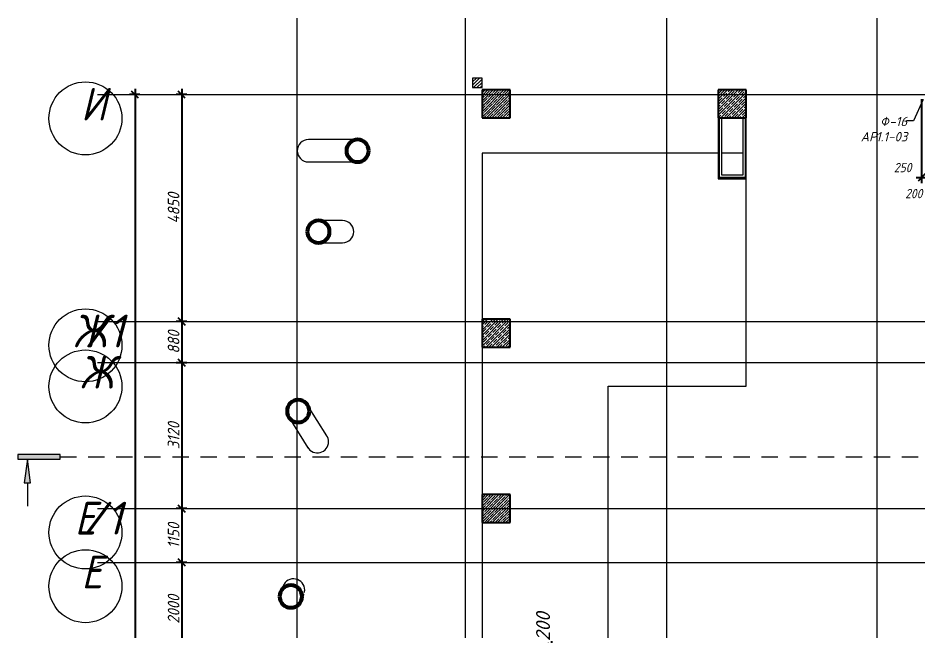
# Model space of a CAD drawing. Header units: millimetres. Extents: x 12986 to 523328, y -9759 to 30092.
# Drawn here: x 233235 to 252479, y 12769 to 25871 of the extents above; entities that cross this region are included whole.
import ezdxf

# ---------------------------------------------------------------- set-up
doc = ezdxf.new("R2010")
doc.units = ezdxf.units.MM
doc.linetypes.add('01 Штриховая _4 мм_', pattern=[600, 350, -250])
for name, color, linetype, lineweight in [('A-ANNO-DIMS', 7, 'Continuous', 9), ('A-COLS', 7, 'Continuous', 9), ('A-COLS-1', 7, 'Continuous', 53), ('A-FLOR', 7, 'Continuous', 9), ('A-GENM-IDEN', 7, 'Continuous', 9), ('A-WALL-10', 7, 'Continuous', 13), ('G-ANNO-SYMB-1', 7, '01 Штриховая _4 мм_', 9), ('G-ANNO-TEXT', 7, 'Continuous', 9), ('S-COLS', 7, 'Continuous', 9), ('S-COLS-1', 7, 'Continuous', 5), ('S-COLS-2', 7, 'Continuous', 25), ('Оси', 7, 'Continuous', 9), ('Оси-1', 7, 'Continuous', 20)]:
    doc.layers.add(name, color=color, linetype=linetype, lineweight=lineweight)
doc.layers.add('A-WALL-FNSH-6', color=7, linetype='Continuous', lineweight=13, true_color=0xd56a00)
doc.styles.add('ISOCPEUR_I', font='isocpeui.ttf', dxfattribs={"height": 250})
doc.styles.add('ISOCPEUR_I_1', font='isocpeui.ttf', dxfattribs={"width": 0.9, "height": 250})
doc.styles.add('ISOCPEUR_I_2', font='isocpeui.ttf', dxfattribs={"height": 300})
doc.styles.add('ISOCPEUR_I_3', font='isocpeui.ttf', dxfattribs={"width": 0.9, "height": 200})
doc.dimstyles.new('ISO-2_0_0_9К_СРЕДНИЙ', dxfattribs={"dimscale": 304.8, "dimtxt": 199.196235, "dimasz": 0.492126, "dimexe": 0.393701, "dimexo": 0, "dimgap": 0, "dimtad": 1, "dimdec": 0, "dimzin": 0, "dimdsep": 46, "dimtxsty": 'ISOCPEUR_I_2', "dimblk1": 'OBLIQUE', "dimblk2": 'OBLIQUE', "dimsah": 1, "dimcen": 0.09, "dimdle": 0.393701, "dimazin": 0, "dimtfac": 1, "dimtdec": 4, "dimtix": 1, "dimtmove": 2, "dimatfit": 3, "dimfxl": 1, "dimtvp": 1, "dimtolj": 1, "dimtzin": 0, "dimarcsym": 2})
doc.dimstyles.new('ISO-2_0_0_9К_СРЕДНИЙ_ФОН_2', dxfattribs={"dimscale": 304.8, "dimtxt": 199.196235, "dimasz": 0.492126, "dimexe": 0.393701, "dimexo": 0, "dimgap": 0.164042, "dimtad": 1, "dimdec": 0, "dimdsep": 46, "dimtxsty": 'ISOCPEUR_I_3', "dimblk1": 'OBLIQUE', "dimblk2": 'OBLIQUE', "dimsah": 1, "dimcen": 0.09, "dimdle": 0.393701, "dimazin": 0, "dimtfac": 1, "dimtdec": 4, "dimtix": 1, "dimtmove": 2, "dimatfit": 3, "dimfxl": 1, "dimtvp": 1, "dimtfill": 1, "dimtolj": 1, "dimtzin": 0, "dimarcsym": 2})
doc.dimstyles.new('ISO-2_5_0_9К_БОЛЬШОЙ__с_подложкой_', dxfattribs={"dimscale": 304.8, "dimtxt": 248.995294, "dimasz": 0.492126, "dimexe": 0.393701, "dimexo": 0, "dimgap": 0.164042, "dimtad": 1, "dimdec": 0, "dimzin": 0, "dimdsep": 46, "dimtxsty": 'ISOCPEUR_I_1', "dimblk1": 'OBLIQUE', "dimblk2": 'OBLIQUE', "dimsah": 1, "dimcen": 0.09, "dimdle": 0.393701, "dimazin": 0, "dimtfac": 1, "dimtdec": 4, "dimtix": 1, "dimtmove": 0, "dimatfit": 3, "dimfxl": 1, "dimtvp": 1, "dimtfill": 1, "dimtolj": 1, "dimtzin": 0, "dimarcsym": 2})
pattern_1 = [(45, (239096.85, -2765.93), (-57.02463, 57.02463), []), (45, (239153.876, -2765.93), (-57.02463, 57.02463), [100.806, -20.161, 3.353, -16.808])]

# ---------------------------------------------------------------- blocks, each defined once
blk = doc.blocks.new('Колонна_Несущая_Прямоугольное сечение - 200х200-29564853-АР1_1_Кладочный план 2 этажа')
at = {"layer": 'S-COLS-1'}
h = blk.add_hatch(dxfattribs=at)
h.set_pattern_fill('FP_49', color=256, style=0, pattern_type=2)
h.set_pattern_definition([(45, (-3960, -27250), (-35.35534, 35.35534), [])])
h.paths.add_polyline_path([(-100, -100), (100, -100), (100, 100), (-100, 100)], flags=0)
for p, q in [((100, 100), (-100, 100)), ((-100, 100), (-100, -100)), ((100, -100), (100, 100)), ((-100, -100), (100, -100))]:
    blk.add_line(p, q, dxfattribs=at)
blk = doc.blocks.new('Колонна_Несущая_Прямоугольное сечение - 600х600-V36-АР1_1_Кладочный план 2 этажа')
at = {"layer": 'S-COLS-1'}
h = blk.add_hatch(dxfattribs=at)
h.set_pattern_fill('FP_52', color=256, style=0, pattern_type=2)
h.set_pattern_definition([(45, (-4360, -26800), (-57.02463, 57.02463), []), (45, (-4302.975, -26800), (-57.02463, 57.02463), [100.806, -20.161, 3.353, -16.808])])
h.paths.add_polyline_path([(-300, -300), (300, -300), (300, 300), (-300, 300)], flags=0)
at = {"layer": 'S-COLS-2'}
for p, q in [((300, 300), (-300, 300)), ((-300, 300), (-300, -300)), ((300, -300), (300, 300)), ((-300, -300), (300, -300))]:
    blk.add_line(p, q, dxfattribs=at)
blk = doc.blocks.new('Колонны 9 - Колонны 1-22806215-АР1_1_Кладочный план 2 этажа')
at = {"layer": 'A-COLS'}
for p, q in [((-190, 16503), (-248, 16366)), ((193, 16181), (250, 16317))]:
    blk.add_line(p, q, dxfattribs=at)
for start, end in [(0, 158.2061), (347.1429, 0), (334.2857, 338.3772)]:
    blk.add_arc((30, 16410), 239, start, end, dxfattribs=at)
at = {"layer": 'A-COLS-1'}
for start, end in [(360, 180), (180, 360)]:
    blk.add_arc((-28, 16273), 239, start, end, dxfattribs=at)
blk = doc.blocks.new('Колонны 7 - Колонны 1-22925940-АР1_1_Кладочный план 2 этажа')
at = {"layer": 'A-COLS'}
for p, q in [((1400, 26039), (350, 26039)), ((350, 25561), (1400, 25561))]:
    blk.add_line(p, q, dxfattribs=at)
for start, end in [(90, 180), (180, 270)]:
    blk.add_arc((350, 25800), 239, start, end, dxfattribs=at)
at = {"layer": 'A-COLS-1'}
for start, end in [(0, 180), (180, 0)]:
    blk.add_arc((1400, 25800), 239, start, end, dxfattribs=at)
blk = doc.blocks.new('Колонны 8 - Колонны 1-22926066-АР1_1_Кладочный план 2 этажа')
at = {"layer": 'A-COLS'}
for p, q in [((1080, 24309), (562, 24309)), ((562, 23831), (1080, 23831)), ((743, 19707), (332, 20362)), ((-73, 20108), (337, 19453))]:
    blk.add_line(p, q, dxfattribs=at)
for centre, start, end in [((1080, 24070), 360, 90), ((1080, 24070), 270, 0), ((540, 19580), 0, 34.7922), ((540, 19580), 209.2273, 0)]:
    blk.add_arc(centre, 239, start, end, dxfattribs=at)
at = {"layer": 'A-COLS-1'}
for centre, start, end in [((562, 24070), 0, 180), ((562, 24070), 180, 0), ((130, 20235), 0, 180), ((130, 20235), 180, 0)]:
    blk.add_arc(centre, 239, start, end, dxfattribs=at)
blk = doc.blocks.new('Ось сетки - Круг_Ø6_00__ISO-2_5_0_9K_ кружки поменьше-23056867-АР1_1_Кладочный план 2 этажа')
at = {"layer": 'Оси'}
blk.add_circle((0, 0), 2.6, dxfattribs=at)
blk = doc.blocks.new('Разрез - Заголовок разреза-10218885-АР1_1_Кладочный план 2 этажа')
at = {"layer": 'G-ANNO-SYMB-1'}
for points in [[(0, 0.5), (0, -0.5), (-9, -0.5), (-9, 0.5)], [(-6.34, -5.5), (-7.66, -5.5), (-7, -0.5)]]:
    blk.add_hatch(color=256, dxfattribs=at).paths.add_polyline_path(points, flags=0)
for p, q in [((0, 0.5), (-9, 0.5)), ((-9, 0.5), (-9, -0.5)), ((0, -0.5), (0, 0.5)), ((-9, -0.5), (0, -0.5)), ((-7, -0.5), (-7.66, -5.5)), ((-6.34, -5.5), (-7, -0.5)), ((-7.66, -5.5), (-6.34, -5.5)), ((-7, -5.5), (-7, -10.5))]:
    blk.add_line(p, q, dxfattribs=at)
blk = doc.blocks.new('_Oblique')
at = {"color": 0, "linetype": 'ByBlock', "lineweight": -2}
blk.add_line((-0.5, -0.5), (0.5, 0.5), dxfattribs=at)
blk = doc.blocks.new('*D2062')
at = {"layer": 'A-ANNO-DIMS', "color": 0, "lineweight": -2, "transparency": 16777216}
for p, q in [((236737, 24354), (236737, 19264)), ((236843, 24234), (236617, 24234)), ((236843, 19384), (236617, 19384))]:
    blk.add_line(p, q, dxfattribs=at)
at = {"layer": 'Defpoints', "color": 0, "transparency": 16777216}
for p in [(236843, 24234), (236737, 19384), (236843, 19384)]:
    blk.add_point(p, dxfattribs=at)
at = {"layer": 'A-ANNO-DIMS', "color": 0, "lineweight": -2, "transparency": 16777216, "xscale": 150, "yscale": 150, "zscale": 150}
for p, rotation in [((236737, 24234), 90), ((236737, 19384), 270)]:
    blk.add_blockref('_Oblique', p, dxfattribs=dict(at, rotation=rotation))
at = {"layer": 'A-ANNO-DIMS', "color": 0, "transparency": 16777216, "insert": (236562, 21809), "char_height": 250, "width": 781.46, "attachment_point": 5, "rotation": 90, "style": 'ISOCPEUR_I_1', "bg_fill": 3, "box_fill_scale": 1.1, "bg_fill_color": 256, "bg_fill_true_color": 13158600, "bg_fill_transparency": 0}
blk.add_mtext('\\A1;4850', dxfattribs=at)
blk = doc.blocks.new('*D2063')
at = {"layer": 'A-ANNO-DIMS', "color": 0, "lineweight": -2, "transparency": 16777216}
for p, q in [((236737, 19504), (236737, 18384)), ((236843, 19384), (236617, 19384)), ((236843, 18504), (236617, 18504))]:
    blk.add_line(p, q, dxfattribs=at)
at = {"layer": 'Defpoints', "color": 0, "transparency": 16777216}
for p in [(236843, 19384), (236737, 18504), (236843, 18504)]:
    blk.add_point(p, dxfattribs=at)
at = {"layer": 'A-ANNO-DIMS', "color": 0, "lineweight": -2, "transparency": 16777216, "xscale": 150, "yscale": 150, "zscale": 150}
for p, rotation in [((236737, 19384), 90), ((236737, 18504), 270)]:
    blk.add_blockref('_Oblique', p, dxfattribs=dict(at, rotation=rotation))
at = {"layer": 'A-ANNO-DIMS', "color": 0, "transparency": 16777216, "insert": (236562, 18944), "char_height": 250, "width": 568.86, "attachment_point": 5, "rotation": 90, "style": 'ISOCPEUR_I_1', "bg_fill": 3, "box_fill_scale": 1.1, "bg_fill_color": 256, "bg_fill_true_color": 13158600, "bg_fill_transparency": 0}
blk.add_mtext('\\A1;880', dxfattribs=at)
blk = doc.blocks.new('*D2064')
at = {"layer": 'A-ANNO-DIMS', "color": 0, "lineweight": -2, "transparency": 16777216}
for p, q in [((236843, 18504), (236617, 18504)), ((236737, 18624), (236737, 15264)), ((236843, 15384), (236617, 15384))]:
    blk.add_line(p, q, dxfattribs=at)
at = {"layer": 'Defpoints', "color": 0, "transparency": 16777216}
for p in [(236843, 18504), (236737, 15384), (236843, 15384)]:
    blk.add_point(p, dxfattribs=at)
at = {"layer": 'A-ANNO-DIMS', "color": 0, "lineweight": -2, "transparency": 16777216, "xscale": 150, "yscale": 150, "zscale": 150}
for p, rotation in [((236737, 18504), 90), ((236737, 15384), 270)]:
    blk.add_blockref('_Oblique', p, dxfattribs=dict(at, rotation=rotation))
at = {"layer": 'A-ANNO-DIMS', "color": 0, "transparency": 16777216, "insert": (236562, 16944), "char_height": 250, "width": 701.02, "attachment_point": 5, "rotation": 90, "style": 'ISOCPEUR_I_1', "bg_fill": 3, "box_fill_scale": 1.1, "bg_fill_color": 256, "bg_fill_true_color": 13158600, "bg_fill_transparency": 0}
blk.add_mtext('\\A1;3120', dxfattribs=at)
blk = doc.blocks.new('*D2065')
at = {"layer": 'A-ANNO-DIMS', "color": 0, "lineweight": -2, "transparency": 16777216}
for p, q in [((236737, 15504), (236737, 14114)), ((236843, 15384), (236617, 15384)), ((236843, 14234), (236617, 14234))]:
    blk.add_line(p, q, dxfattribs=at)
at = {"layer": 'Defpoints', "color": 0, "transparency": 16777216}
for p in [(236843, 15384), (236737, 14234), (236843, 14234)]:
    blk.add_point(p, dxfattribs=at)
at = {"layer": 'A-ANNO-DIMS', "color": 0, "lineweight": -2, "transparency": 16777216, "xscale": 150, "yscale": 150, "zscale": 150}
for p, rotation in [((236737, 15384), 90), ((236737, 14234), 270)]:
    blk.add_blockref('_Oblique', p, dxfattribs=dict(at, rotation=rotation))
at = {"layer": 'A-ANNO-DIMS', "color": 0, "transparency": 16777216, "insert": (236562, 14809), "char_height": 250, "width": 643.56, "attachment_point": 5, "rotation": 90, "style": 'ISOCPEUR_I_1', "bg_fill": 3, "box_fill_scale": 1.1, "bg_fill_color": 256, "bg_fill_true_color": 13158600, "bg_fill_transparency": 0}
blk.add_mtext('\\A1;1150', dxfattribs=at)
blk = doc.blocks.new('*D2066')
at = {"layer": 'A-ANNO-DIMS', "color": 0, "lineweight": -2, "transparency": 16777216}
for p, q in [((236737, 14354), (236737, 12114)), ((236843, 14234), (236617, 14234)), ((236843, 12234), (236617, 12234))]:
    blk.add_line(p, q, dxfattribs=at)
at = {"layer": 'Defpoints', "color": 0, "transparency": 16777216}
for p in [(236843, 14234), (236737, 12234), (236843, 12234)]:
    blk.add_point(p, dxfattribs=at)
at = {"layer": 'A-ANNO-DIMS', "color": 0, "lineweight": -2, "transparency": 16777216, "xscale": 150, "yscale": 150, "zscale": 150}
for p, rotation in [((236737, 14234), 90), ((236737, 12234), 270)]:
    blk.add_blockref('_Oblique', p, dxfattribs=dict(at, rotation=rotation))
at = {"layer": 'A-ANNO-DIMS', "color": 0, "transparency": 16777216, "insert": (236562, 13234), "char_height": 250, "width": 758.48, "attachment_point": 5, "rotation": 90, "style": 'ISOCPEUR_I_1', "bg_fill": 3, "box_fill_scale": 1.1, "bg_fill_color": 256, "bg_fill_true_color": 13158600, "bg_fill_transparency": 0}
blk.add_mtext('\\A1;2000', dxfattribs=at)
blk = doc.blocks.new('*D2074')
at = {"layer": 'A-ANNO-DIMS', "color": 0, "lineweight": -2, "transparency": 16777216}
for p, q in [((235737, 24354), (235737, -2886)), ((235843, 24234), (235617, 24234)), ((235843, -2766), (235617, -2766))]:
    blk.add_line(p, q, dxfattribs=at)
at = {"layer": 'Defpoints', "color": 0, "transparency": 16777216}
for p in [(235843, 24234), (235737, -2766), (235843, -2766)]:
    blk.add_point(p, dxfattribs=at)
at = {"layer": 'A-ANNO-DIMS', "color": 0, "lineweight": -2, "transparency": 16777216, "xscale": 150, "yscale": 150, "zscale": 150}
for p, rotation in [((235737, 24234), 90), ((235737, -2766), 270)]:
    blk.add_blockref('_Oblique', p, dxfattribs=dict(at, rotation=rotation))
at = {"layer": 'A-ANNO-DIMS', "color": 0, "transparency": 16777216, "insert": (235560, 10734), "char_height": 250, "width": 948.1, "attachment_point": 5, "rotation": 90, "style": 'ISOCPEUR_I_1', "bg_fill": 3, "box_fill_scale": 1.1, "bg_fill_color": 256, "bg_fill_true_color": 13158600, "bg_fill_transparency": 0}
blk.add_mtext('\\A1;27000', dxfattribs=at)
blk = doc.blocks.new('*D2442')
at = {"layer": 'A-ANNO-DIMS', "color": 0, "lineweight": -2, "transparency": 16777216}
for p, q in [((244640, 12554), (244640, 12114)), ((244746, 12434), (244520, 12434)), ((244746, 12234), (244520, 12234))]:
    blk.add_line(p, q, dxfattribs=at)
at = {"layer": 'Defpoints', "color": 0, "transparency": 16777216}
for p in [(244746, 12434), (244640, 12234), (244746, 12234)]:
    blk.add_point(p, dxfattribs=at)
at = {"layer": 'A-ANNO-DIMS', "color": 0, "lineweight": -2, "transparency": 16777216, "xscale": 150, "yscale": 150, "zscale": 150}
for p, rotation in [((244640, 12434), 90), ((244640, 12234), 270)]:
    blk.add_blockref('_Oblique', p, dxfattribs=dict(at, rotation=rotation))
at = {"layer": 'A-ANNO-DIMS', "color": 0, "transparency": 16777216, "insert": (244312, 12552), "char_height": 300, "width": 455.09, "attachment_point": 1, "rotation": 90, "line_spacing_factor": 1.149209, "style": 'ISOCPEUR_I_2'}
blk.add_mtext('\\A1;200', dxfattribs=at)
blk = doc.blocks.new('*D2546')
at = {"layer": 'A-ANNO-DIMS', "color": 0, "lineweight": -2, "transparency": 16777216}
for p, q in [((252557, 24134), (252557, 22342)), ((252807, 22568), (252807, 22342)), ((252437, 22462), (252927, 22462))]:
    blk.add_line(p, q, dxfattribs=at)
at = {"layer": 'Defpoints', "color": 0, "transparency": 16777216}
for p in [(252557, 24134), (252807, 22568), (252807, 22462)]:
    blk.add_point(p, dxfattribs=at)
at = {"layer": 'A-ANNO-DIMS', "color": 0, "lineweight": -2, "transparency": 16777216, "xscale": 150, "yscale": 150, "zscale": 150}
blk.add_blockref('_Oblique', (252807, 22462), dxfattribs=at)
at = {"layer": 'A-ANNO-DIMS', "color": 0, "transparency": 16777216, "insert": (251964, 22774), "char_height": 200, "width": 455.09, "attachment_point": 1, "line_spacing_factor": 1.149209, "style": 'ISOCPEUR_I_3', "bg_fill": 3, "box_fill_scale": 1.1, "bg_fill_color": 256, "bg_fill_true_color": 13158600, "bg_fill_transparency": 0}
blk.add_mtext('\\A1;250', dxfattribs=at)
at = {"layer": 'A-ANNO-DIMS', "color": 0, "lineweight": -2, "transparency": 16777216, "xscale": 150, "yscale": 150, "zscale": 150, "rotation": 180}
blk.add_blockref('_Oblique', (252557, 22462), dxfattribs=at)
blk = doc.blocks.new('*D2547')
at = {"layer": 'A-ANNO-DIMS', "color": 0, "lineweight": -2, "transparency": 16777216}
for p, q in [((252807, 22568), (252807, 22342)), ((253007, 22568), (253007, 22342)), ((252687, 22462), (253127, 22462))]:
    blk.add_line(p, q, dxfattribs=at)
at = {"layer": 'Defpoints', "color": 0, "transparency": 16777216}
for p in [(252807, 22568), (253007, 22568), (253007, 22462)]:
    blk.add_point(p, dxfattribs=at)
at = {"layer": 'A-ANNO-DIMS', "color": 0, "lineweight": -2, "transparency": 16777216, "xscale": 150, "yscale": 150, "zscale": 150, "rotation": 180}
blk.add_blockref('_Oblique', (252807, 22462), dxfattribs=at)
at = {"layer": 'A-ANNO-DIMS', "color": 0, "lineweight": -2, "transparency": 16777216, "xscale": 150, "yscale": 150, "zscale": 150}
blk.add_blockref('_Oblique', (253007, 22462), dxfattribs=at)
at = {"layer": 'A-ANNO-DIMS', "color": 0, "transparency": 16777216, "insert": (252205, 22218), "char_height": 200, "width": 455.09, "attachment_point": 1, "line_spacing_factor": 1.149209, "style": 'ISOCPEUR_I_3', "bg_fill": 3, "box_fill_scale": 1.1, "bg_fill_color": 256, "bg_fill_true_color": 13158600, "bg_fill_transparency": 0}
blk.add_mtext('\\A1;200', dxfattribs=at)

msp = doc.modelspace()

# ---------------------------------------------------------------- hatches: boundary and pattern name
at = {"layer": 'S-COLS-1'}
h = msp.add_hatch(dxfattribs=at)
h.set_pattern_fill('FP_7', color=256, style=0, pattern_type=2)
h.set_pattern_definition(pattern_1)
h.paths.add_polyline_path([(248206.85081, 23734.06731), (248806.85081, 23734.06731), (248806.85081, 24334.06731), (248206.85081, 24334.06731)], flags=0)
h = msp.add_hatch(dxfattribs=at)
h.set_pattern_fill('FP_7', color=256, style=0, pattern_type=2)
h.set_pattern_definition(pattern_1)
h.paths.add_polyline_path([(243594.03831, 18834.06729), (243756.85081, 18834.06729), (243756.85081, 19434.06729), (243156.85081, 19434.06729), (243156.85081, 18834.06729)], flags=0)
h = msp.add_hatch(dxfattribs=at)
h.set_pattern_fill('FP_7', color=256, style=0, pattern_type=2)
h.set_pattern_definition(pattern_1)
h.paths.add_polyline_path([(243594.03831, 15084.06737), (243756.85081, 15084.06737), (243756.85081, 15684.06737), (243156.85081, 15684.06737), (243156.85081, 15084.06737)], flags=0)

# ---------------------------------------------------------------- linework, layer by layer
at = {"layer": 'A-FLOR'}
for p, q in [((248206.85081, 22984.06731), (243156.85081, 22984.06731)), ((243156.85081, 22984.06731), (243156.85081, 19434.06729)), ((248731.85081, 22984.06731), (248281.85081, 22984.06731)), ((248806.85081, 18004.0673), (248806.85081, 22434.06731)), ((243156.85081, 18834.06729), (243156.85081, 15684.06737)), ((245856.85092, 12434.0673), (245856.85092, 18004.0673)), ((245856.85092, 18004.0673), (248806.85081, 18004.0673)), ((243156.85081, 15084.06737), (243156.85081, 12434.0673))]:
    msp.add_line(p, q, dxfattribs=at)
at = {"layer": 'A-GENM-IDEN'}
for p, q in [((252588.6073, 24128.06731), (252382.75894, 23671.44145)), ((252382.75894, 23671.44145), (252234.50238, 23671.44145))]:
    msp.add_line(p, q, dxfattribs=at)
at = {"layer": 'A-WALL-10'}
for p, q in [((248219.35081, 22446.56731), (248219.35081, 23734.06731)), ((248231.85081, 22459.06731), (248231.85081, 23734.06731)), ((248781.85081, 23734.06731), (248781.85081, 22459.06731)), ((248794.35081, 23734.06731), (248794.35081, 22446.56731)), ((248794.35081, 22446.56731), (248219.35081, 22446.56731)), ((248781.85081, 22459.06731), (248231.85081, 22459.06731))]:
    msp.add_line(p, q, dxfattribs=at)
at = {"layer": 'A-WALL-FNSH-6'}
for p, q in [((248206.85081, 23734.06731), (248206.85081, 22434.06731)), ((248281.85081, 23734.06731), (248206.85081, 23734.06731)), ((248281.85081, 22509.06731), (248281.85081, 23734.06731)), ((248806.85081, 23734.06731), (248731.85081, 23734.06731)), ((248731.85081, 23734.06731), (248731.85081, 22509.06731)), ((248806.85081, 22434.06731), (248806.85081, 23734.06731)), ((248206.85081, 22434.06731), (248806.85081, 22434.06731)), ((248731.85081, 22509.06731), (248281.85081, 22509.06731))]:
    msp.add_line(p, q, dxfattribs=at)
at = {"layer": 'G-ANNO-SYMB-1'}
msp.add_line((234135.26653, 16488.79124), (282025.05495, 16488.79124), dxfattribs=at)
at = {"layer": 'S-COLS-2'}
for p, q in [((248806.85081, 24334.06731), (248206.85081, 24334.06731)), ((248206.85081, 24334.06731), (248206.85081, 23734.06731)), ((248806.85081, 23734.06731), (248806.85081, 24334.06731)), ((248206.85081, 23734.06731), (248806.85081, 23734.06731)), ((243756.85081, 19434.06729), (243156.85081, 19434.06729)), ((243156.85081, 19434.06729), (243156.85081, 18834.06729)), ((243756.85081, 18834.06729), (243756.85081, 19434.06729)), ((243156.85081, 18834.06729), (243756.85081, 18834.06729)), ((243756.85081, 15684.06737), (243156.85081, 15684.06737)), ((243156.85081, 15684.06737), (243156.85081, 15084.06737)), ((243756.85081, 15084.06737), (243756.85081, 15684.06737)), ((243156.85081, 15084.06737), (243756.85081, 15084.06737))]:
    msp.add_line(p, q, dxfattribs=at)
at = {"layer": 'Оси-1'}
for p, q in [((239206.85081, -6915.9327), (239206.85081, 25871.01046)), ((242806.85081, -6915.9327), (242806.85081, 25871.01046)), ((247106.85078, -6915.9327), (247106.85078, 25871.01046)), ((251606.85078, -6915.9327), (251606.85078, 25871.01046)), ((234936.85079, 24234.06713), (365048.47884, 24234.06713)), ((234936.85079, 19384.06737), (365048.47884, 19384.06737)), ((234936.85079, 18504.0673), (365048.47884, 18504.0673)), ((234936.85079, 15384.06737), (365048.47884, 15384.06737)), ((234936.85079, 14234.06737), (365048.47884, 14234.06737))]:
    msp.add_line(p, q, dxfattribs=at)

# ---------------------------------------------------------------- block references
at = {"layer": 'A-COLS'}
for name in ['Колонны 7 - Колонны 1-22925940-АР1_1_Кладочный план 2 этажа', 'Колонны 8 - Колонны 1-22926066-АР1_1_Кладочный план 2 этажа', 'Колонны 9 - Колонны 1-22806215-АР1_1_Кладочный план 2 этажа']:
    msp.add_blockref(name, (239096.85081, -2765.9327), dxfattribs=at)
at = {"layer": 'G-ANNO-SYMB-1', "xscale": 99.99999999999993, "yscale": 99.99999999999993, "zscale": 99.99999999999993}
msp.add_blockref('Разрез - Заголовок разреза-10218885-АР1_1_Кладочный план 2 этажа', (234135.26653, 16488.79124), dxfattribs=at)
at = {"layer": 'S-COLS'}
for name, p in [('Колонна_Несущая_Прямоугольное сечение - 200х200-29564853-АР1_1_Кладочный план 2 этажа', (243056.85081, 24484.06731)), ('Колонна_Несущая_Прямоугольное сечение - 600х600-V36-АР1_1_Кладочный план 2 этажа', (243456.85081, 24034.06731))]:
    msp.add_blockref(name, p, dxfattribs=at)
at = {"layer": 'Оси', "xscale": 300, "yscale": 300, "zscale": 99.99999999999993, "rotation": 269.9999999999994}
for p in [(234676.85079, 23725.13443), (234676.85079, 18875.13467), (234676.85079, 17995.1346), (234676.85079, 14875.13467), (234676.85079, 13725.13467)]:
    msp.add_blockref('Ось сетки - Круг_Ø6_00__ISO-2_5_0_9K_ кружки поменьше-23056867-АР1_1_Кладочный план 2 этажа', p, dxfattribs=at)

# ---------------------------------------------------------------- texts
at = {"layer": 'A-GENM-IDEN', "char_height": 200, "attachment_point": 1, "style": 'ISOCPEUR_I_2'}
for s, insert, width in [('\\fISOCPEUR|b0|i1|c204|p34|;\\W.9;Ф', (251675.05076, 23759.05603), 230.886), ('-16', (251865.55076, 23759.05603), 432.91125)]:
    msp.add_mtext(s, dxfattribs=dict(at, insert=insert, width=width))
at = {"layer": 'G-ANNO-TEXT', "char_height": 200, "attachment_point": 1, "style": 'ISOCPEUR_I_2'}
for s, insert, width in [('АР', (251252.96387, 23433.97457), 396.8353125), ('1.1-03', (251580.38575, 23433.97457), 779.24025)]:
    msp.add_mtext(s, dxfattribs=dict(at, insert=insert, width=width))
at = {"layer": 'Оси', "char_height": 700, "attachment_point": 1, "style": 'ISOCPEUR_I'}
for s, insert, width in [('\\fISOCPEUR|b0|i1|c204|p34|;\\W.9;И', (234578.87128, 24380.69961), 223.6708125), ('\\fISOCPEUR|b0|i1|c204|p34|;\\W.9;Ж', (234412.37128, 19530.69986), 281.3923125), ('/1', (234644.54315, 19530.69986), 346.329), ('\\fISOCPEUR|b0|i1|c204|p34|;\\W.9;Ж', (234555.02128, 18650.69978), 281.3923125), ('\\fISOCPEUR|b0|i1|c204|p34|;\\W.9;Е', (234445.22128, 15530.69986), 202.02525), ('/1', (234611.90878, 15530.69986), 346.329), ('\\fISOCPEUR|b0|i1|c204|p34|;\\W.9;Е', (234587.87128, 14380.69986), 202.02525)]:
    msp.add_mtext(s, dxfattribs=dict(at, insert=insert, width=width))

# ---------------------------------------------------------------- dimensions: what is measured, and where the dimension line sits
at = {"layer": 'A-ANNO-DIMS'}
dim = msp.add_linear_dim(base=(244640.2118, 12234.0673), p1=(244746.27782, 12434.0673), p2=(244746.27782, 12234.0673), angle=90, dimstyle='ISO-2_0_0_9К_СРЕДНИЙ', override={"dimpost": '<>', "dimfxl": 200}, dxfattribs=at)
dim.commit()
dim.dimension.update_dxf_attribs({"geometry": '*D2442', "text_midpoint": (244512.25399, 12779.27023), "dimtype": 160, "text_rotation": 90})

# ---------------------------------------------------------------- next in the draw order: dimensions: what is measured, and where the dimension line sits
for base, p1, p2, override, picture, middle in [((235736.86182, -2765.9327), (235842.92783, 24234.06713), (235842.92783, -2765.9327), {"dimpost": '<>', "dimfxl": 26999.999823}, '*D2074', (235560.25197, 10734.06721)), ((236736.90651, 19384.06737), (236842.97252, 24234.06713), (236842.97252, 19384.06737), {"dimpost": '<>', "dimfxl": 4849.999753}, '*D2062', (236561.90651, 21809.06725))]:
    dim = msp.add_linear_dim(base=base, p1=p1, p2=p2, angle=90, dimstyle='ISO-2_5_0_9К_БОЛЬШОЙ__с_подложкой_', override=override, dxfattribs=at)
    dim.commit()
    dim.dimension.update_dxf_attribs({"geometry": picture, "text_midpoint": middle})
dim = msp.add_linear_dim(base=(252807.1073, 22462.35996), p1=(252557.1073, 24134.06731), p2=(252807.1073, 22568.42598), dimstyle='ISO-2_0_0_9К_СРЕДНИЙ_ФОН_2', override={"dimpost": '<>', "dimfxl": 1585.475563}, dxfattribs=at)
dim.commit()
dim.dimension.update_dxf_attribs({"geometry": '*D2546', "text_midpoint": (252191.97367, 22640.31778), "dimtype": 160})

# ---------------------------------------------------------------- next in the draw order: dimensions: what is measured, and where the dimension line sits
dim = msp.add_linear_dim(base=(253007.1073, 22462.35996), p1=(252807.1073, 22568.42598), p2=(253007.1073, 22568.42598), dimstyle='ISO-2_0_0_9К_СРЕДНИЙ_ФОН_2', override={"dimpost": '<>', "dimfxl": 200}, dxfattribs=at)
dim.commit()
dim.dimension.update_dxf_attribs({"geometry": '*D2547', "text_midpoint": (252432.52887, 22084.66094), "dimtype": 160})
dim = msp.add_linear_dim(base=(236736.90651, 18504.0673), p1=(236842.97252, 19384.06737), p2=(236842.97252, 18504.0673), angle=90, dimstyle='ISO-2_5_0_9К_БОЛЬШОЙ__с_подложкой_', override={"dimpost": '<>', "dimfxl": 880.000075}, dxfattribs=at)
dim.commit()
dim.dimension.update_dxf_attribs({"geometry": '*D2063', "text_midpoint": (236561.90651, 18944.06733)})

# ---------------------------------------------------------------- next in the draw order: dimensions: what is measured, and where the dimension line sits
dim = msp.add_linear_dim(base=(236736.90651, 15384.06737), p1=(236842.97252, 18504.0673), p2=(236842.97252, 15384.06737), angle=90, dimstyle='ISO-2_5_0_9К_БОЛЬШОЙ__с_подложкой_', override={"dimpost": '<>', "dimfxl": 3119.999925}, dxfattribs=at)
dim.commit()
dim.dimension.update_dxf_attribs({"geometry": '*D2064', "text_midpoint": (236561.90651, 16944.06733)})

# ---------------------------------------------------------------- next in the draw order: dimensions: what is measured, and where the dimension line sits
dim = msp.add_linear_dim(base=(236736.90651, 14234.06737), p1=(236842.97252, 15384.06737), p2=(236842.97252, 14234.06737), angle=90, dimstyle='ISO-2_5_0_9К_БОЛЬШОЙ__с_подложкой_', override={"dimpost": '<>', "dimfxl": 1150}, dxfattribs=at)
dim.commit()
dim.dimension.update_dxf_attribs({"geometry": '*D2065', "text_midpoint": (236561.90651, 14809.06737)})

# ---------------------------------------------------------------- next in the draw order: dimensions: what is measured, and where the dimension line sits
dim = msp.add_linear_dim(base=(236736.90651, 12234.0673), p1=(236842.97252, 14234.06737), p2=(236842.97252, 12234.0673), angle=90, dimstyle='ISO-2_5_0_9К_БОЛЬШОЙ__с_подложкой_', override={"dimpost": '<>', "dimfxl": 2000.000075}, dxfattribs=at)
dim.commit()
dim.dimension.update_dxf_attribs({"geometry": '*D2066', "text_midpoint": (236561.90651, 13234.06733)})

doc.saveas('drawing.dxf')
